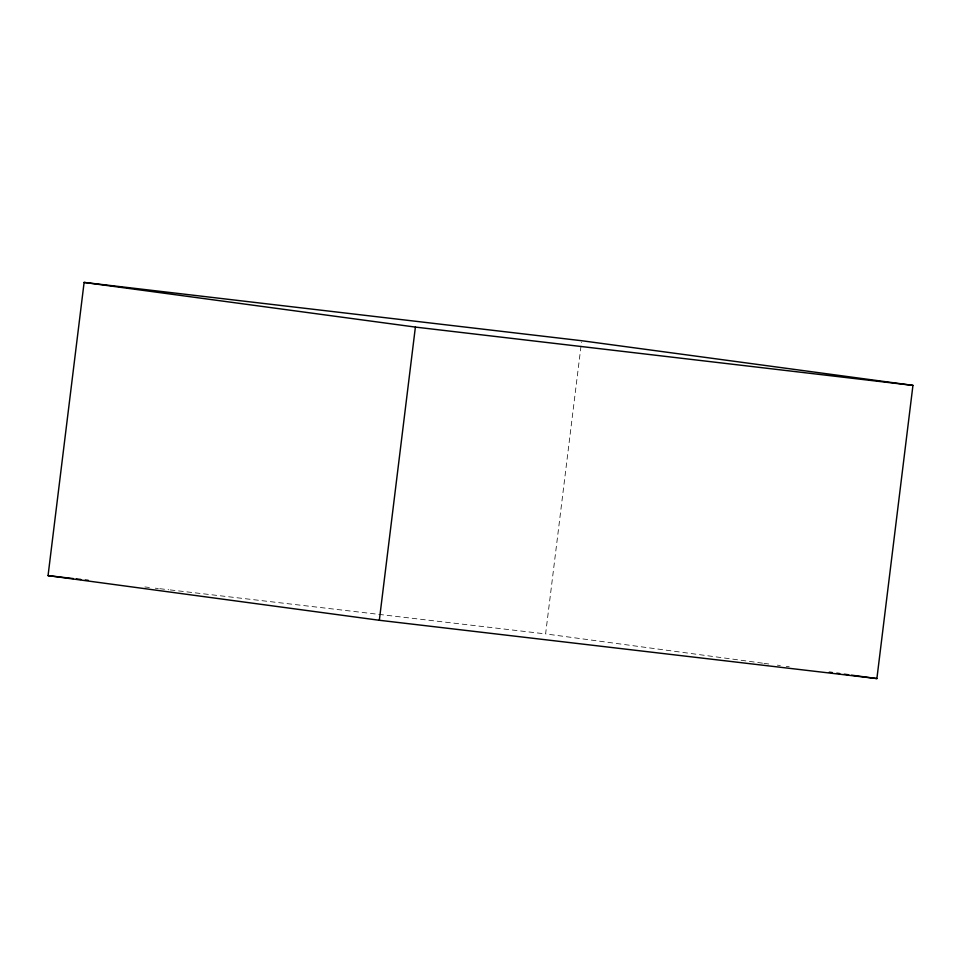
<?xml version="1.0" encoding="UTF-8"?>
<svg xmlns="http://www.w3.org/2000/svg" width="961" height="961" viewBox="0 0 961 961"><rect width="100%" height="100%" fill="white"/><g stroke="black" fill="none" stroke-linecap="round" stroke-linejoin="round"><path stroke-width="0.72" stroke-dasharray="4.8 3.6" d="M762.505 663.15L545.608 633.912L581.477 342.212M144.883 586.955L149.351 587.483M155.31 588.18L158.289 588.528M159.778 588.697L168.716 589.754M170.205 589.922L545.608 633.912M763.995 663.354L771.419 664.351M777.365 665.156L780.332 665.553M786.278 666.357L789.245 666.754"/><path stroke-width="1.44" d="M48.05 575.615L84.112 282.426L581.669 340.723L912.95 385.385L876.888 678.574L379.331 620.277L48.05 575.615L73.372 578.582M379.331 620.277L415.392 327.088L84.112 282.426M415.392 327.088L912.95 385.385M76.351 578.93L80.82 579.447M85.289 579.976L88.268 580.324M829.355 672.159L832.322 672.568M836.779 673.168L839.758 673.565M844.214 674.166L848.671 674.766M851.638 675.163L876.888 678.574"/></g></svg>
